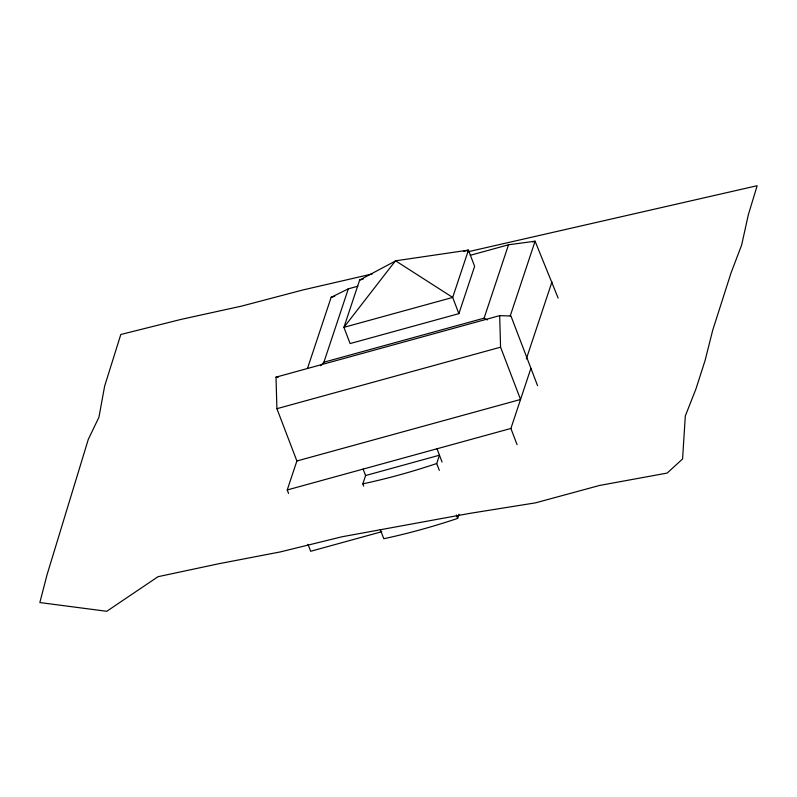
<?xml version="1.0" encoding="UTF-8"?>
<svg xmlns="http://www.w3.org/2000/svg" width="797" height="797" viewBox="0 0 797 797"><rect width="100%" height="100%" fill="white"/><g stroke="black" fill="none" stroke-linecap="round" stroke-linejoin="round"><path stroke-width="1.2" d="M307.463 368.513L331.163 297.301L348.319 288.843L357.883 286.213M320.593 365.743L323.901 362.217L348.319 288.843M288.564 493.443L287.239 489.966L296.882 460.985L276.908 408.692L276.011 377.15L499.669 315.642L510.947 316.001L537.547 385.648M359.666 280.026L343.915 327.348L350.112 343.567L458.883 313.649L474.623 266.328L468.437 250.119L395.91 260.758L359.666 280.026L363.253 279.04M463.655 251.424L468.437 250.119L452.686 297.43L343.915 327.348L395.402 260.898M395.322 261.127L395.91 260.758M363.701 486.12L362.824 483.839L365.594 475.53L363.133 469.094M323.901 362.217L484.098 318.162L508.516 244.779L535.096 241.212L558.149 298.098M439.326 470.379L436.706 463.515L439.466 455.207L365.594 475.53M510.229 315.931L535.096 241.212L532.695 241.88M380.289 529.567L383.785 538.712A255.887 87.939 -20.9 0 0 457.657 518.399L459.042 514.244M526.319 358.949L551.962 281.909M517.074 444.656L510.897 428.457L530.912 368.294M470.26 255.299L508.516 244.779M331.163 297.301L334.76 296.315M276.908 408.692L500.566 347.183L499.669 315.642M296.882 460.985L520.541 399.476L500.566 347.183M287.239 489.966L510.897 428.457M381.803 531.709L310.651 551.275L308.001 544.341M372.319 273.929L302.87 289.969L241.76 306.068L180.929 319.428L120.805 334.491L104.646 386.107L98.938 417.229L88.278 439.426L47.023 574.816L39.85 602.552L106.768 611.289L158.015 576.699L218.697 563.758L280.255 551.932L342.003 536.77L469.822 513.368L535.484 502.857L599.643 485.433L667.169 473.069L682.571 458.972L685.31 415.974L695.95 388.946L705.136 360.294L712.717 330.197L731.068 272.843L741.638 245.038L748.353 214.682L757.15 185.711L467.829 251.802M276.011 377.15L278.263 377.22M484.098 318.162L487.316 319.926M395.84 260.988L452.686 297.43L458.883 313.649M437.015 448.781L442.086 462.071M456.352 514.962L457.657 518.399M436.706 463.515A255.887 87.939 -20.9 0 1 362.824 483.839"/></g></svg>
